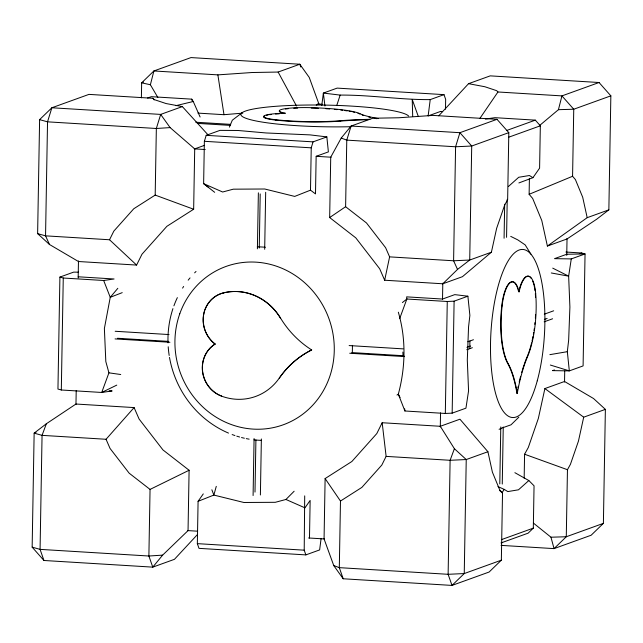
<?xml version="1.0" encoding="UTF-8"?>
<svg xmlns="http://www.w3.org/2000/svg" width="643" height="643" viewBox="0 0 643 643"><rect width="100%" height="100%" fill="white"/><g stroke="black" fill="none" stroke-linecap="round" stroke-linejoin="round"><path stroke-width="0.96" d="M32.15 547.153L34.143 433.149L46.336 423.769L75.97 404.029L134.098 407.582L139.097 419.043L162.984 449.955L189.098 470.258L188.045 530.612L162.639 555.126L152.769 567.134L43.949 560.487L32.15 547.153L40.075 549.371L148.887 556.018L162.639 555.126M49.471 244.485L45.549 235.844L47.534 121.84L51.858 107.767L160.67 114.414L170.106 127.595L194.708 148.887L193.656 209.24L166.891 226.312L141.974 254.234L136.589 265.069L78.462 261.516L49.471 244.485L37.624 233.634L39.609 119.63L51.858 107.767L88.959 94.384L152.946 98.291L154.199 99.593L166.063 103.547L182.347 106.593L207.681 134.467M78.607 272.19L73.68 272.118L59.903 277.085L57.95 389.055L61.31 389.996L101.715 392.463L112.131 390.952L109.141 390.767M61.31 389.996L63.263 278.025L59.903 277.085M75.962 404.608L76.212 390.606M78.173 277.945L78.47 260.937M141.388 97.832L141.653 82.826L153.894 70.963L190.995 57.581L299.807 64.228L309.243 77.417L318.936 104.078L316.276 105.042M36.024 432.466L34.143 433.149L42.06 435.359L106.055 439.273L110.049 448.444L129.163 473.176L150.052 489.411L148.887 556.018L152.769 567.134L174.446 559.322L197.505 534.486M37.624 233.634L45.549 235.844L109.535 239.759L113.843 231.094L133.776 208.75L155.188 195.094L156.345 128.487L160.67 114.414L182.347 106.593M321.114 538.408L319.635 549.918L305.859 554.893L198.992 548.358L197.345 543.64L198.084 501.307L203.276 493.896M326.845 136.895L313.069 141.862L311.236 147.834L310.497 190.167L315.496 193.905L316.147 156.305L328.388 151.893L326.845 136.895L310.055 134.885L266.242 132.972L237.974 130.481L219.978 130.368L206.202 135.335L204.37 141.307L203.63 183.641L214.674 192.313M253.093 495.536L254.081 438.518M257.393 248.841L258.373 192.828M254.998 492.08L255.914 439.989M259.258 248.029L260.206 193.937M260.391 494.981L261.371 438.968M264.683 249.283L265.68 192.273M367.169 119.751A94.843 12.217 1 0 0 340.364 121.117A54.551 7.025 1 0 1 275.911 120.128L275.919 119.751A29.015 3.737 1 0 1 264.185 115.828A29.015 3.737 1 0 1 285.388 113.248A29.015 3.737 1 0 1 282.558 109.197A29.015 3.737 1 0 1 309.492 107.638A54.551 7.025 1 0 1 359.935 113.674A94.843 12.217 1 0 0 378.574 118.593M305.859 554.893L304.211 550.175L304.702 495.874M309.484 538.03L310.143 500.423L304.951 507.841L285.942 499.474L275.3 502.304L243.85 502.48L213.862 495.07L198.084 501.307M325.117 478.569L324.064 538.922L333.757 565.583L343.193 578.772L452.005 585.419L489.106 572.037L501.347 560.174L502.521 493.133L499.691 489.829L492.393 472.131L487.916 451.732L459.946 419.204L440.302 426.285L382.175 422.732L376.798 433.567L351.874 461.497L325.117 478.569L340.477 501.05L339.311 567.648L343.193 578.772M329.666 217.551L330.727 157.197L341.216 138.052L351.094 126.044L372.771 118.232L398.781 117.765L433.02 115.402L497.007 119.317L508.814 132.643L507.64 199.692L504.667 205.085L496.645 228.305L491.397 252.217L462.438 276.691L442.794 283.78L384.667 280.227L379.675 268.758L355.78 237.846L329.666 217.551L345.613 206.724L346.77 140.126L351.094 126.044L459.906 132.691L497.007 119.317M340.364 121.117L340.364 120.731A94.843 12.217 1 0 1 369.894 119.301M359.935 113.674L359.927 114.06A54.551 7.025 1 0 0 357.934 113.256M445.486 109.206L445.655 99.36L444.008 94.642L337.141 88.107L323.365 93.082L321.765 105.548M440.294 426.864L440.543 412.862M442.521 299.204L442.802 283.201M445.318 413.457L447.271 301.487L454.111 301.165L467.887 296.198L469.88 315.4L468.554 326.901L467.3 360.056L468.562 390.92L465.934 408.168L452.158 413.144L445.318 413.457L404.913 410.99L398.33 394.167C405.532 367.338 406.207 338.885 398.33 312.193M452.158 413.144L454.111 301.165M499.788 483.93L500.784 426.92M504.08 238.24L504.675 204.233M502.255 484.034L503.252 427.024M506.563 237.339L507.231 199.33M524.166 478.183L524.584 454.223L528.313 447.48L538.336 418.456L544.894 388.565L564.538 381.484L593.529 398.515L605.376 409.366L603.391 523.37L591.142 535.233L554.041 548.616L501.05 545.377M438.711 115.82L468.554 83.678L490.231 75.866L599.051 82.513L610.85 95.847L608.857 209.851L596.664 219.231L567.03 238.971L547.386 246.052L541.784 220.549L532.661 198.438L529.125 194.307L529.406 178.336M501.018 542.941L528.12 533.168L533.312 528.136L534.052 485.803L528.835 480.538L514.874 472.685M485.361 119.059L494.925 117.677L535.33 120.145L540.337 125.803L539.598 168.136L532.943 177.685L518.885 182.942M564.53 382.063L564.723 371.059M566.74 255.4L567.038 238.392M605.376 409.366L583.699 417.186L578.451 441.098L570.429 464.318L567.456 469.711L566.282 536.752L554.041 548.616L550.971 537.21L533.433 523.105M547.386 246.052L587.188 217.672L582.703 197.264L575.405 179.574L572.575 176.27L573.749 109.23L561.942 95.895L497.955 91.981L496.701 90.687L484.838 86.733L468.554 83.678M550.336 365.031L569.32 370.882L567.327 351.681L568.653 340.187L569.907 307.024L568.645 276.16L571.273 258.912L585.05 253.945L583.097 365.915L569.32 370.882L552.57 370.625L554.451 369.95M444.008 94.642L430.231 99.609L428.142 115.917L440.383 111.504M384.667 280.227L389.61 256.87L385.615 247.7L366.494 222.968L345.613 206.724M157.873 97.519L150.382 84.747L153.894 70.963L217.881 74.877L252.12 72.514L278.13 72.048L299.807 64.228L300.779 67.009M539.348 125.707L558.429 109.68L561.942 95.895L599.051 82.513M216.273 486.357L213.862 495.07L211.86 489.781M336.755 105.484L340.155 95.092C370.28 94.843 400.139 99.874 430.231 99.609M117.822 288.313L110.25 297.315L104.383 328.509L105.814 361.543L108.932 372.836L101.715 392.463L116.769 385.117M399.649 318.647L406.866 299.019L406.633 296.857L442.529 299.043L454.762 294.631L467.887 296.198M46.336 423.769L42.06 435.359L40.075 549.371L43.949 560.487M440.302 426.285L454.392 448.701L450.116 460.292L448.123 574.303L452.005 585.419L464.246 573.556L501.347 560.174M229.382 127.145L232.308 120.217L241.704 113.031M382.175 422.732L386.121 456.385L381.821 465.05L361.88 487.394L340.477 501.05M479.943 118.328L497.955 91.981M502.046 492.578L504.257 489.403L507.809 491.574L518.483 489.805L528.835 480.538M106.055 439.273L134.098 407.582M285.942 499.474L294.14 491.228M442.794 283.78L457.519 269.417L469.72 260.037L491.397 252.217M518.837 417.17L511.032 424.798L501.829 428.061A97.439 30.977 -86.5 0 1 499.089 429.275M508.364 186.55L518.724 177.275L529.398 175.515L532.943 177.685M402.405 302.548L406.866 299.019L447.271 301.487M396.988 395.027L398.33 394.167L400.059 397.567M150.052 489.411L189.098 470.258M175.941 105.669L193.254 101.498L200.102 117.002M529.125 194.307L572.575 176.27M310.497 190.167L294.719 196.412L264.731 189.002L233.28 189.179L222.639 192.008L203.63 183.641L208.621 187.378M122.226 292.645L110.25 297.315L103.668 280.493L63.263 278.025M143.502 82.159L141.653 82.826L150.382 84.747M147.585 98.033L151.322 96.683L191.727 99.151L193.254 101.498M194.708 148.887L204.466 145.366M506.362 130.593L535.33 120.145M508.814 132.643L471.713 146.025L455.59 146.773L346.77 140.126L341.216 138.052M610.85 95.847L573.749 109.23L558.429 109.68M508.565 137.264L540.337 125.803M215.019 344.077A29.015 27.255 70.2 0 1 203.493 315.118A29.015 27.255 70.2 0 1 223.234 292.951L223.362 292.911A54.551 51.239 70.2 0 1 280.436 317.923A94.843 89.088 70.2 0 0 311.686 349.929A94.843 89.088 70.2 0 0 279.384 378.052L279.263 378.1A54.551 51.239 70.2 0 1 221.433 396.096A29.015 27.255 70.2 0 1 202.513 371.566A29.015 27.255 70.2 0 1 215.019 344.077L215.148 344.029A29.015 27.255 70.2 0 1 203.389 316.854M280.436 317.923L280.308 317.972A54.551 51.239 70.2 0 0 223.234 292.951M587.188 217.672L608.857 209.851M311.686 349.929L311.558 349.977A94.843 89.088 70.2 0 0 279.263 378.1M579.954 253.631L581.69 253.004L585.05 253.945L566.756 254.242L554.523 258.655L571.273 258.912M221.433 396.096L221.562 396.048A29.015 27.255 70.2 0 1 202.633 371.525A29.015 27.255 70.2 0 1 215.148 344.029M467.831 341.763L473.449 339.729M544.308 314.178L553.671 310.802M466.914 347.373L470.668 346.022M544.34 319.45L547.145 318.438M466.77 349.728L472.388 347.702M544.179 321.813L552.602 318.775M487.916 451.732L466.239 459.544L450.116 460.292L386.121 456.385M501.54 539.598L533.312 528.136M603.391 523.37L566.282 536.752L550.971 537.21M549.861 354.655L567.327 351.681M103.668 280.493L114.084 278.982L78.197 276.787M197.923 113.104L223.981 114.695L242.797 113.128M170.106 127.595L156.345 128.487L47.534 121.84L39.609 119.63M317.481 103.989L322.464 104.295M440.455 111.504L442.456 111.625M195.769 122.226L230.676 124.364M197.272 123.368L230.186 125.377M206.202 135.335L313.069 141.862M204.37 141.307L311.236 147.834M194.242 148.854L205.213 149.53M316.227 156.313L331.185 157.222M565.92 252.04L581.69 253.004M389.61 256.87L453.596 260.777L469.72 260.037L471.713 146.025L459.906 132.691L455.59 146.773L453.596 260.777L457.519 269.417M516.353 285.211A29.015 9.227 -86.5 0 0 501.757 305.787A54.551 17.345 -86.5 0 0 507.705 363.448A94.843 30.157 -86.5 0 1 516.916 393.211L517.277 393.235A94.843 30.157 -86.5 0 1 527.638 356.415A54.551 17.345 -86.5 0 0 535.691 293.698L535.33 293.682A54.551 17.345 -86.5 0 1 535.595 297.572M501.757 305.787L502.127 305.811A29.015 9.227 -86.5 0 1 510.076 282.807A29.015 9.227 -86.5 0 1 519.046 292.091A29.015 9.227 -86.5 0 1 528.45 276.185A29.015 9.227 -86.5 0 1 535.691 293.698M115.185 331.274L169.037 334.561M349.125 345.564L403.137 348.868M117.492 338.266L168.506 341.385M351.85 352.589L403.868 355.764M115.049 338.909L169.905 342.261M349.728 353.24L404.584 356.592M507.705 363.448L508.074 363.472A94.843 30.157 -86.5 0 1 517.277 393.235M187.579 530.579L197.554 531.19M308.568 537.974L324.522 538.947M197.345 543.64L304.211 550.175M340.155 95.092L323.365 93.082L324.94 106.031M108.932 372.836L120.723 374.515M551.284 272.97L568.645 276.16L552.731 268.139M524.584 454.223L567.456 469.711M155.188 195.094L193.656 209.24M333.757 565.583L339.311 567.648L448.123 574.303L464.246 573.556L466.239 459.544L454.392 448.701M497.979 486.59L504.257 489.403M510.719 236.367L517.848 239.919L525.186 244.895L530.893 254.146M544.894 388.565L583.699 417.186M499.571 490.44L502.521 493.133M109.535 239.759L136.589 265.069M152.946 98.291L154.127 99.866M278.13 72.048L296.479 105.95M418.207 116.19L412.235 99.496L412.693 116.335M191.727 99.151L192.321 101.031M217.881 74.877L223.981 114.695M404.68 408.827L404.913 410.99M402.856 352.067L403.048 356.077M261.042 440.342A97.439 91.523 70.2 0 1 254.001 439.836M249.154 439.153A97.439 91.523 70.2 0 1 246.285 438.622M244.38 438.221A97.439 91.523 70.2 0 1 241.519 437.529M239.622 437.015A97.439 91.523 70.2 0 1 236.793 436.163M234.92 435.552A97.439 91.523 70.2 0 1 232.147 434.555M228.514 433.101A97.439 91.523 70.2 0 1 169.503 357.404M169.189 355.491A97.439 91.523 70.2 0 1 168.209 346.762M168.008 342.84A97.439 91.523 70.2 0 1 172.935 308.632M173.907 305.843A97.439 91.523 70.2 0 1 177.355 297.629M182.58 288.112A97.439 91.523 70.2 0 1 183.641 286.473M188.182 280.171A97.439 91.523 70.2 0 1 190.039 277.905M194.636 272.849A97.439 91.523 70.2 0 1 196.011 271.475M257.321 246.84A97.439 91.523 70.2 0 1 265.382 247.282M352.396 345.363A97.439 91.523 70.2 0 1 352.26 353.152M351.182 126.703A84.185 10.843 1 0 1 243.56 117.243A84.185 10.843 1 0 1 309.355 105.018A84.185 10.843 1 0 1 408.61 116.029M469.808 348.691A97.439 30.977 -86.5 0 1 469.92 340.919M275.911 120.128A29.015 3.737 1 0 1 264.177 116.206M266.379 115.354A29.015 3.737 1 0 1 268.123 114.968M269.682 114.703A29.015 3.737 1 0 1 271.45 114.462M275.542 114.06A29.015 3.737 1 0 1 279.255 113.827M516.916 393.211A94.843 30.157 -86.5 0 1 517.575 389.706M517.92 387.978A94.843 30.157 -86.5 0 1 518.274 386.266M519.206 382.055A94.843 30.157 -86.5 0 1 519.6 380.407M519.801 379.587A94.843 30.157 -86.5 0 1 520.613 376.364M521.69 372.45A94.843 30.157 -86.5 0 1 522.132 370.923M522.357 370.167A94.843 30.157 -86.5 0 1 523.997 365.055M524.238 364.348A94.843 30.157 -86.5 0 1 527.276 356.391M376.967 118.698A94.843 12.217 1 0 1 375.424 118.408M370.448 117.38A94.843 12.217 1 0 1 368.535 116.922M363.592 115.515A94.843 12.217 1 0 1 362.226 115.033M516.699 285.886A29.015 9.227 -86.5 0 1 517.639 288.241M517.928 289.125A29.015 9.227 -86.5 0 1 518.443 291.046M282.454 112.983A29.015 3.737 1 0 1 279.464 110.877M285.508 109.037A29.015 3.737 1 0 1 288.273 108.691M293.73 108.257A29.015 3.737 1 0 1 297.677 108.08M508.074 363.472A54.551 17.345 -86.5 0 1 502.127 305.811M535.595 314.54A54.551 17.345 -86.5 0 1 535.37 318.116M534.992 322.561A54.551 17.345 -86.5 0 1 534.807 324.329M534.269 328.702A54.551 17.345 -86.5 0 1 534.028 330.422M533.714 332.415A54.551 17.345 -86.5 0 1 533.385 334.384M533.031 336.321A54.551 17.345 -86.5 0 1 532.058 341.023M531.632 342.84A54.551 17.345 -86.5 0 1 530.716 346.352M530.483 347.196A54.551 17.345 -86.5 0 1 528.948 352.042M528.626 352.951A54.551 17.345 -86.5 0 1 527.622 355.563M311.268 108.064A54.551 7.025 1 0 1 318.357 108.313M325.824 108.715A54.551 7.025 1 0 1 329.698 108.98M334.352 109.366A54.551 7.025 1 0 1 337.028 109.623M340.774 110.033A54.551 7.025 1 0 1 342.719 110.266M344.584 110.516A54.551 7.025 1 0 1 347.244 110.901M349.109 111.207A54.551 7.025 1 0 1 351.054 111.561M352.854 111.922A54.551 7.025 1 0 1 354.502 112.292M340.364 120.731A54.551 7.025 1 0 1 275.919 119.751M203.622 315.07A29.015 27.255 70.2 0 1 204.667 310.714M204.956 309.878A29.015 27.255 70.2 0 1 223.362 292.911M518.893 291.102A29.015 9.227 -86.5 0 1 531.343 278.532M532.725 281.176A29.015 9.227 -86.5 0 1 533.875 284.664M534.076 285.452A29.015 9.227 -86.5 0 1 535.024 290.74M179.767 313.8A84.185 79.081 70.2 0 0 268.316 428.503A84.185 79.081 70.2 0 0 315.721 294.582A84.185 79.081 70.2 0 0 179.767 313.8M537.251 380.809A84.185 26.765 -86.5 0 0 524.286 249.669A84.185 26.765 -86.5 0 0 491.533 369.982A84.185 26.765 -86.5 0 0 537.251 380.809"/></g></svg>
